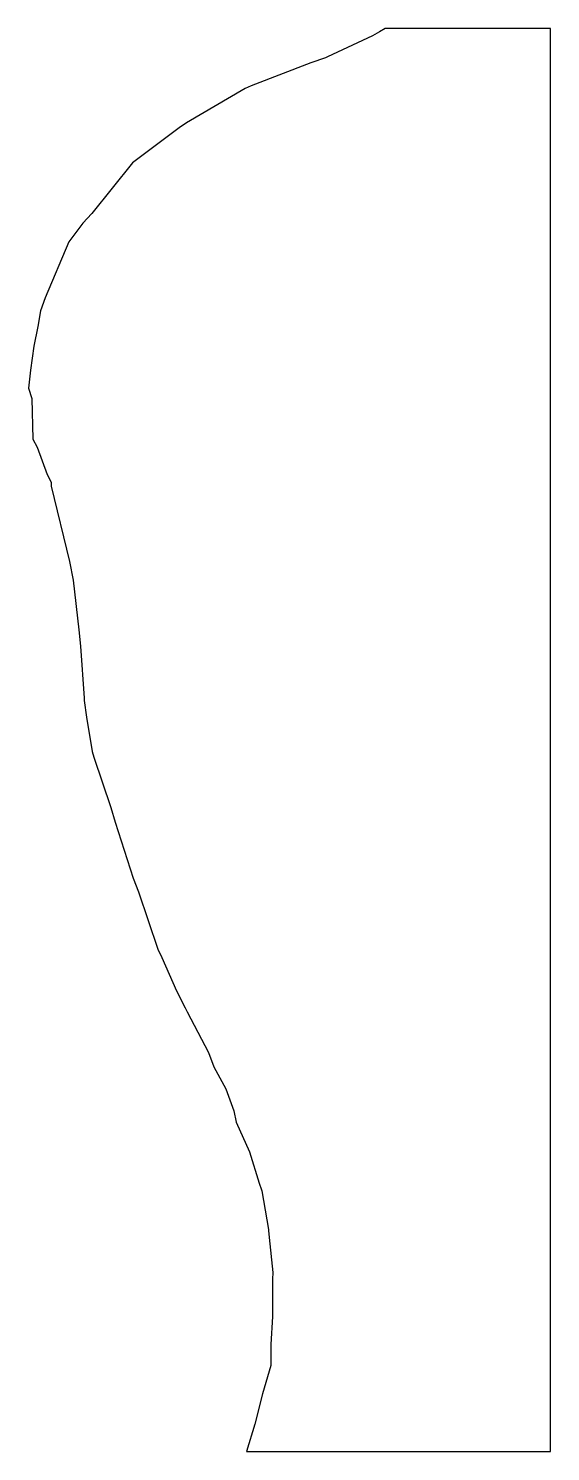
# Model space of a CAD drawing. Extents: x -141 to -20, y -101 to 230.
import ezdxf

# ---------------------------------------------------------------- set-up
doc = ezdxf.new("R2010")
doc.units = 0
doc.header["$MEASUREMENT"] = 0
doc.layers.add('VISIBLE', color=7, linetype='CONTINUOUS')

msp = doc.modelspace()

# ---------------------------------------------------------------- linework, layer by layer
at = {"layer": 'VISIBLE'}
for p, q in [((-59.8, 229.15), (-61.38, 228.23)), ((-58.43, 229.91), (-59.8, 229.15)), ((-20, 229.91), (-58.43, 229.91)), ((-20, -101.22), (-20, 229.91)), ((-61.38, 228.23), (-71.86, 223.34)), ((-75.7, 221.88), (-89.61, 216.57)), ((-72.33, 223.09), (-75.7, 221.88)), ((-71.86, 223.34), (-72.33, 223.09)), ((-91.04, 215.91), (-104.65, 207.98)), ((-89.61, 216.57), (-91.04, 215.91)), ((-106.34, 206.81), (-117.2, 198.62)), ((-104.65, 207.98), (-106.34, 206.81)), ((-117.2, 198.62), (-126.65, 186.82)), ((-126.65, 186.82), (-128.79, 184.63)), ((-128.79, 184.63), (-131.99, 180.23)), ((-131.99, 180.23), (-137.51, 167.21)), ((-137.51, 167.21), (-138.62, 164.23)), ((-138.62, 164.23), (-139.18, 160.55)), ((-139.18, 160.55), (-140.11, 156.02)), ((-140.11, 156.02), (-140.92, 150.42)), ((-140.92, 150.42), (-141.39, 146.24)), ((-141.39, 146.24), (-140.59, 143.84)), ((-140.59, 143.84), (-140.36, 134.36)), ((-140.36, 134.36), (-139.37, 132.52)), ((-139.37, 132.52), (-137.07, 126.16)), ((-137.07, 126.16), (-136.12, 124.34)), ((-136.12, 124.34), (-136.1, 123.41)), ((-136.1, 123.41), (-131.87, 105.92)), ((-131.87, 105.92), (-131.04, 101.51)), ((-131.04, 101.51), (-129.69, 90)), ((-129.69, 90), (-129.32, 86.18)), ((-129.32, 86.18), (-128.44, 74.11)), ((-128.44, 74.11), (-128.42, 73.51)), ((-128.42, 73.51), (-127.91, 69.65)), ((-127.91, 69.65), (-126.57, 61.7)), ((-126.57, 61.7), (-126.18, 60.38)), ((-126.18, 60.38), (-122.27, 48.66)), ((-122.27, 48.66), (-121.22, 45.19)), ((-121.22, 45.19), (-117.02, 32.18)), ((-117.02, 32.18), (-115.82, 29.03)), ((-115.82, 29.03), (-111.3, 15.69)), ((-111.3, 15.69), (-110.38, 13.72)), ((-110.38, 13.72), (-106.98, 5.98)), ((-106.98, 5.98), (-104.94, 2.01)), ((-104.94, 2.01), (-104.46, 1.07)), ((-104.46, 1.07), (-99.5, -8.38)), ((-99.5, -8.38), (-98.29, -11.67)), ((-98.29, -11.67), (-95.5, -16.84)), ((-95.5, -16.84), (-93.64, -21.95)), ((-93.64, -21.95), (-93.08, -24.56)), ((-93.08, -24.56), (-89.98, -31.47)), ((-89.98, -31.47), (-87.73, -38.77)), ((-87.73, -38.77), (-87.18, -40.33)), ((-87.18, -40.33), (-87.1, -40.57)), ((-87.1, -40.57), (-85.57, -49.57)), ((-85.57, -49.57), (-85.55, -49.78)), ((-85.55, -49.78), (-85.43, -51.41)), ((-85.43, -51.41), (-84.57, -59.58)), ((-84.57, -59.58), (-84.64, -61.1)), ((-84.64, -61.1), (-84.62, -69.83)), ((-84.62, -69.83), (-85.03, -76.35)), ((-85.03, -76.35), (-85.03, -81.21)), ((-85.03, -81.21), (-86.98, -87.79)), ((-86.98, -87.79), (-88.72, -94.84)), ((-88.72, -94.84), (-90.72, -101.22)), ((-90.72, -101.22), (-20, -101.22))]:
    msp.add_line(p, q, dxfattribs=at)

doc.saveas('drawing.dxf')
